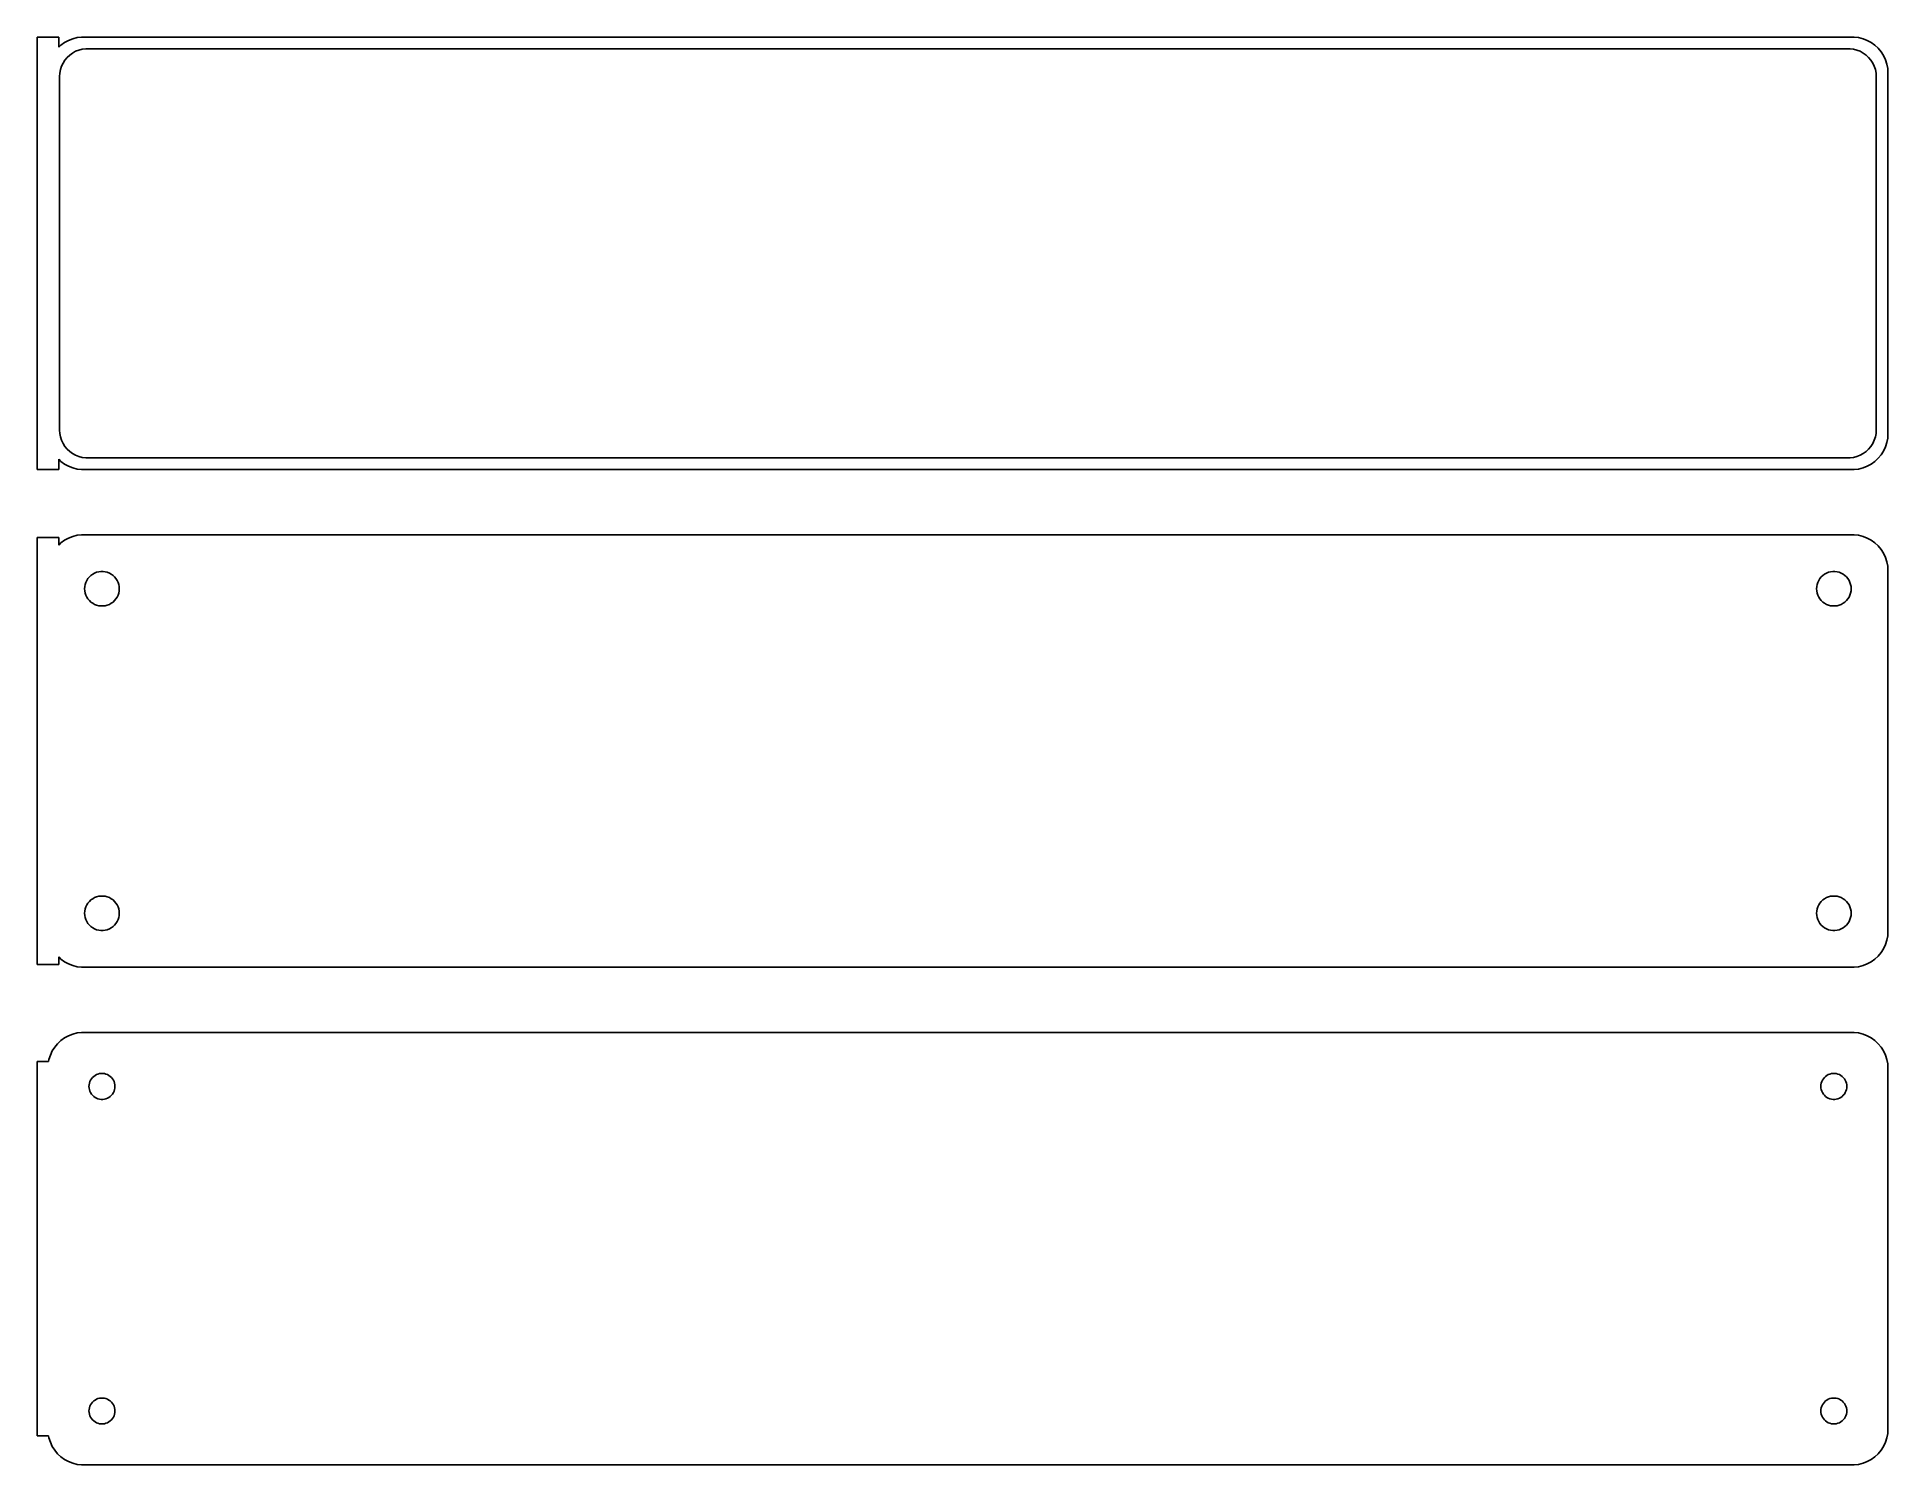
# Model space of a CAD drawing. Header units: metres. Extents: x -129 to 128, y 108 to 306.
import ezdxf

# ---------------------------------------------------------------- set-up
doc = ezdxf.new("R2010")
doc.units = ezdxf.units.M

msp = doc.modelspace()

# ---------------------------------------------------------------- linework, layer by layer
for p, q in [((-126, 305.99), (-129, 305.99)), ((-129, 305.99), (-129, 246.01)), ((-126, 304.559), (-126, 305.99)), ((-124.629, 305.524), (-125.179, 305.222)), ((-124.045, 305.755), (-124.629, 305.524)), ((-123.437, 305.911), (-124.045, 305.755)), ((-122.814, 305.99), (-123.437, 305.911)), ((122.814, 305.99), (-122.814, 305.99)), ((123.437, 305.911), (122.814, 305.99)), ((124.045, 305.755), (123.437, 305.911)), ((124.629, 305.524), (124.045, 305.755)), ((125.179, 305.222), (124.629, 305.524)), ((-125.687, 304.853), (-126, 304.559)), ((-125.179, 305.222), (-125.687, 304.853)), ((-125.394, 302.366), (-125.133, 302.776)), ((-125.133, 302.776), (-124.823, 303.151)), ((-124.823, 303.151), (-124.469, 303.484)), ((-124.469, 303.484), (-124.075, 303.77)), ((-124.075, 303.77), (-123.649, 304.004)), ((-123.649, 304.004), (-123.197, 304.183)), ((-123.197, 304.183), (-122.726, 304.304)), ((-122.726, 304.304), (-122.243, 304.365)), ((-122.243, 304.365), (122.243, 304.365)), ((122.243, 304.365), (122.726, 304.304)), ((122.726, 304.304), (123.197, 304.183)), ((123.197, 304.183), (123.649, 304.004)), ((123.649, 304.004), (124.075, 303.77)), ((124.075, 303.77), (124.469, 303.484)), ((124.469, 303.484), (124.823, 303.151)), ((124.823, 303.151), (125.133, 302.776)), ((125.133, 302.776), (125.394, 302.366)), ((125.687, 304.853), (125.179, 305.222)), ((126.145, 304.423), (125.687, 304.853)), ((126.545, 303.939), (126.145, 304.423)), ((126.882, 303.409), (126.545, 303.939)), ((127.149, 302.841), (126.882, 303.409)), ((127.343, 302.243), (127.149, 302.841)), ((-125.873, 300.5), (-125.842, 300.985)), ((-125.873, 251.5), (-125.873, 300.5)), ((-125.842, 300.985), (-125.751, 301.463)), ((-125.751, 301.463), (-125.601, 301.926)), ((-125.601, 301.926), (-125.394, 302.366)), ((125.394, 302.366), (125.601, 301.926)), ((125.601, 301.926), (125.751, 301.463)), ((125.751, 301.463), (125.842, 300.985)), ((125.842, 300.985), (125.873, 300.5)), ((125.873, 300.5), (125.873, 251.5)), ((127.461, 301.627), (127.343, 302.243)), ((127.5, 301), (127.461, 301.627)), ((127.5, 251), (127.5, 301)), ((-125.842, 251.015), (-125.873, 251.5)), ((125.873, 251.5), (125.842, 251.015)), ((-125.751, 250.537), (-125.842, 251.015)), ((-125.601, 250.074), (-125.751, 250.537)), ((-125.394, 249.634), (-125.601, 250.074)), ((-125.133, 249.224), (-125.394, 249.634)), ((-124.823, 248.849), (-125.133, 249.224)), ((-124.469, 248.516), (-124.823, 248.849)), ((124.823, 248.849), (124.469, 248.516)), ((125.133, 249.224), (124.823, 248.849)), ((125.394, 249.634), (125.133, 249.224)), ((125.601, 250.074), (125.394, 249.634)), ((125.751, 250.537), (125.601, 250.074)), ((125.842, 251.015), (125.751, 250.537)), ((126.882, 248.591), (127.149, 249.159)), ((127.149, 249.159), (127.343, 249.757)), ((127.343, 249.757), (127.461, 250.373)), ((127.461, 250.373), (127.5, 251)), ((-126, 247.441), (-125.687, 247.147)), ((-126, 246.01), (-126, 247.441)), ((-125.687, 247.147), (-125.179, 246.778)), ((-125.179, 246.778), (-124.629, 246.476)), ((-124.629, 246.476), (-124.045, 246.245)), ((-124.075, 248.23), (-124.469, 248.516)), ((-123.649, 247.996), (-124.075, 248.23)), ((-124.045, 246.245), (-123.437, 246.089)), ((-123.197, 247.817), (-123.649, 247.996)), ((-122.726, 247.696), (-123.197, 247.817)), ((-122.243, 247.635), (-122.726, 247.696)), ((122.243, 247.635), (-122.243, 247.635)), ((122.726, 247.696), (122.243, 247.635)), ((123.197, 247.817), (122.726, 247.696)), ((123.649, 247.996), (123.197, 247.817)), ((123.437, 246.089), (124.045, 246.245)), ((124.075, 248.23), (123.649, 247.996)), ((124.045, 246.245), (124.629, 246.476)), ((124.469, 248.516), (124.075, 248.23)), ((124.629, 246.476), (125.179, 246.778)), ((125.179, 246.778), (125.687, 247.147)), ((125.687, 247.147), (126.145, 247.577)), ((126.145, 247.577), (126.545, 248.061)), ((126.545, 248.061), (126.882, 248.591)), ((-129, 246.01), (-126, 246.01)), ((-123.437, 246.089), (-122.814, 246.01)), ((-122.814, 246.01), (122.814, 246.01)), ((122.814, 246.01), (123.437, 246.089)), ((-126, 236.615), (-129, 236.615)), ((-129, 236.615), (-129, 177.385)), ((-126, 235.559), (-126, 236.615)), ((-125.179, 236.222), (-125.687, 235.853)), ((-124.629, 236.524), (-125.179, 236.222)), ((-124.045, 236.755), (-124.629, 236.524)), ((-123.437, 236.911), (-124.045, 236.755)), ((-122.814, 236.99), (-123.437, 236.911)), ((122.814, 236.99), (-122.814, 236.99)), ((123.437, 236.911), (122.814, 236.99)), ((124.045, 236.755), (123.437, 236.911)), ((124.629, 236.524), (124.045, 236.755)), ((125.179, 236.222), (124.629, 236.524)), ((125.687, 235.853), (125.179, 236.222)), ((-125.687, 235.853), (-126, 235.559)), ((126.145, 235.423), (125.687, 235.853)), ((126.545, 234.939), (126.145, 235.423)), ((126.882, 234.409), (126.545, 234.939)), ((127.149, 233.841), (126.882, 234.409)), ((127.343, 233.243), (127.149, 233.841)), ((-122.103, 230.656), (-121.942, 230.911)), ((-121.942, 230.911), (-121.75, 231.143)), ((-121.75, 231.143), (-121.53, 231.349)), ((-121.53, 231.349), (-121.286, 231.526)), ((-121.286, 231.526), (-121.022, 231.672)), ((-121.022, 231.672), (-120.742, 231.783)), ((-120.742, 231.783), (-120.45, 231.857)), ((-120.45, 231.857), (-120.151, 231.895)), ((-120.151, 231.895), (-119.849, 231.895)), ((-119.849, 231.895), (-119.55, 231.857)), ((-119.55, 231.857), (-119.258, 231.783)), ((-119.258, 231.783), (-118.978, 231.672)), ((-118.978, 231.672), (-118.714, 231.526)), ((-118.714, 231.526), (-118.47, 231.349)), ((-118.47, 231.349), (-118.25, 231.143)), ((-118.25, 231.143), (-118.058, 230.911)), ((-118.058, 230.911), (-117.897, 230.656)), ((117.897, 230.656), (118.058, 230.911)), ((118.058, 230.911), (118.25, 231.143)), ((118.25, 231.143), (118.47, 231.349)), ((118.47, 231.349), (118.714, 231.526)), ((118.714, 231.526), (118.978, 231.672)), ((118.978, 231.672), (119.258, 231.783)), ((119.258, 231.783), (119.55, 231.857)), ((119.55, 231.857), (119.849, 231.895)), ((119.849, 231.895), (120.151, 231.895)), ((120.151, 231.895), (120.45, 231.857)), ((120.45, 231.857), (120.742, 231.783)), ((120.742, 231.783), (121.022, 231.672)), ((121.022, 231.672), (121.286, 231.526)), ((121.286, 231.526), (121.53, 231.349)), ((121.53, 231.349), (121.75, 231.143)), ((121.75, 231.143), (121.942, 230.911)), ((121.942, 230.911), (122.103, 230.656)), ((127.461, 232.627), (127.343, 233.243)), ((127.5, 232), (127.461, 232.627)), ((127.5, 182), (127.5, 232)), ((-122.4, 229.5), (-122.381, 229.801)), ((-122.381, 229.199), (-122.4, 229.5)), ((-122.381, 229.801), (-122.325, 230.097)), ((-122.325, 228.903), (-122.381, 229.199)), ((-122.325, 230.097), (-122.231, 230.383)), ((-122.231, 228.617), (-122.325, 228.903)), ((-122.231, 230.383), (-122.103, 230.656)), ((-122.103, 228.344), (-122.231, 228.617)), ((-121.942, 228.089), (-122.103, 228.344)), ((-117.897, 228.344), (-118.058, 228.089)), ((-117.897, 230.656), (-117.769, 230.383)), ((-117.769, 228.617), (-117.897, 228.344)), ((-117.769, 230.383), (-117.675, 230.097)), ((-117.675, 228.903), (-117.769, 228.617)), ((-117.675, 230.097), (-117.619, 229.801)), ((-117.619, 229.199), (-117.675, 228.903)), ((-117.619, 229.801), (-117.6, 229.5)), ((-117.6, 229.5), (-117.619, 229.199)), ((117.6, 229.5), (117.619, 229.801)), ((117.619, 229.199), (117.6, 229.5)), ((117.619, 229.801), (117.675, 230.097)), ((117.675, 228.903), (117.619, 229.199)), ((117.675, 230.097), (117.769, 230.383)), ((117.769, 228.617), (117.675, 228.903)), ((117.769, 230.383), (117.897, 230.656)), ((117.897, 228.344), (117.769, 228.617)), ((118.058, 228.089), (117.897, 228.344)), ((122.103, 228.344), (121.942, 228.089)), ((122.103, 230.656), (122.231, 230.383)), ((122.231, 228.617), (122.103, 228.344)), ((122.231, 230.383), (122.325, 230.097)), ((122.325, 228.903), (122.231, 228.617)), ((122.325, 230.097), (122.381, 229.801)), ((122.381, 229.199), (122.325, 228.903)), ((122.381, 229.801), (122.4, 229.5)), ((122.4, 229.5), (122.381, 229.199)), ((-121.75, 227.857), (-121.942, 228.089)), ((-121.53, 227.651), (-121.75, 227.857)), ((-121.286, 227.474), (-121.53, 227.651)), ((-121.022, 227.328), (-121.286, 227.474)), ((-120.742, 227.217), (-121.022, 227.328)), ((-120.45, 227.143), (-120.742, 227.217)), ((-120.151, 227.105), (-120.45, 227.143)), ((-119.849, 227.105), (-120.151, 227.105)), ((-119.55, 227.143), (-119.849, 227.105)), ((-119.258, 227.217), (-119.55, 227.143)), ((-118.978, 227.328), (-119.258, 227.217)), ((-118.714, 227.474), (-118.978, 227.328)), ((-118.47, 227.651), (-118.714, 227.474)), ((-118.25, 227.857), (-118.47, 227.651)), ((-118.058, 228.089), (-118.25, 227.857)), ((118.25, 227.857), (118.058, 228.089)), ((118.47, 227.651), (118.25, 227.857)), ((118.714, 227.474), (118.47, 227.651)), ((118.978, 227.328), (118.714, 227.474)), ((119.258, 227.217), (118.978, 227.328)), ((119.55, 227.143), (119.258, 227.217)), ((119.849, 227.105), (119.55, 227.143)), ((120.151, 227.105), (119.849, 227.105)), ((120.45, 227.143), (120.151, 227.105)), ((120.742, 227.217), (120.45, 227.143)), ((121.022, 227.328), (120.742, 227.217)), ((121.286, 227.474), (121.022, 227.328)), ((121.53, 227.651), (121.286, 227.474)), ((121.75, 227.857), (121.53, 227.651)), ((121.942, 228.089), (121.75, 227.857)), ((-122.4, 184.5), (-122.381, 184.801)), ((-122.381, 184.801), (-122.325, 185.097)), ((-122.325, 185.097), (-122.231, 185.383)), ((-122.231, 185.383), (-122.103, 185.656)), ((-122.103, 185.656), (-121.942, 185.911)), ((-121.942, 185.911), (-121.75, 186.143)), ((-121.75, 186.143), (-121.53, 186.349)), ((-121.53, 186.349), (-121.286, 186.526)), ((-121.286, 186.526), (-121.022, 186.672)), ((-121.022, 186.672), (-120.742, 186.783)), ((-120.742, 186.783), (-120.45, 186.857)), ((-120.45, 186.857), (-120.151, 186.895)), ((-120.151, 186.895), (-119.849, 186.895)), ((-119.849, 186.895), (-119.55, 186.857)), ((-119.55, 186.857), (-119.258, 186.783)), ((-119.258, 186.783), (-118.978, 186.672)), ((-118.978, 186.672), (-118.714, 186.526)), ((-118.714, 186.526), (-118.47, 186.349)), ((-118.47, 186.349), (-118.25, 186.143)), ((-118.25, 186.143), (-118.058, 185.911)), ((-118.058, 185.911), (-117.897, 185.656)), ((-117.897, 185.656), (-117.769, 185.383)), ((-117.769, 185.383), (-117.675, 185.097)), ((-117.675, 185.097), (-117.619, 184.801)), ((-117.619, 184.801), (-117.6, 184.5)), ((117.6, 184.5), (117.619, 184.801)), ((117.619, 184.801), (117.675, 185.097)), ((117.675, 185.097), (117.769, 185.383)), ((117.769, 185.383), (117.897, 185.656)), ((117.897, 185.656), (118.058, 185.911)), ((118.058, 185.911), (118.25, 186.143)), ((118.25, 186.143), (118.47, 186.349)), ((118.47, 186.349), (118.714, 186.526)), ((118.714, 186.526), (118.978, 186.672)), ((118.978, 186.672), (119.258, 186.783)), ((119.258, 186.783), (119.55, 186.857)), ((119.55, 186.857), (119.849, 186.895)), ((119.849, 186.895), (120.151, 186.895)), ((120.151, 186.895), (120.45, 186.857)), ((120.45, 186.857), (120.742, 186.783)), ((120.742, 186.783), (121.022, 186.672)), ((121.022, 186.672), (121.286, 186.526)), ((121.286, 186.526), (121.53, 186.349)), ((121.53, 186.349), (121.75, 186.143)), ((121.75, 186.143), (121.942, 185.911)), ((121.942, 185.911), (122.103, 185.656)), ((122.103, 185.656), (122.231, 185.383)), ((122.231, 185.383), (122.325, 185.097)), ((122.325, 185.097), (122.381, 184.801)), ((122.381, 184.801), (122.4, 184.5)), ((-122.381, 184.199), (-122.4, 184.5)), ((-122.325, 183.903), (-122.381, 184.199)), ((-122.231, 183.617), (-122.325, 183.903)), ((-122.103, 183.344), (-122.231, 183.617)), ((-121.942, 183.089), (-122.103, 183.344)), ((-121.75, 182.857), (-121.942, 183.089)), ((-121.53, 182.651), (-121.75, 182.857)), ((-121.286, 182.474), (-121.53, 182.651)), ((-121.022, 182.328), (-121.286, 182.474)), ((-120.742, 182.217), (-121.022, 182.328)), ((-120.45, 182.143), (-120.742, 182.217)), ((-120.151, 182.105), (-120.45, 182.143)), ((-119.55, 182.143), (-119.849, 182.105)), ((-119.258, 182.217), (-119.55, 182.143)), ((-118.978, 182.328), (-119.258, 182.217)), ((-118.714, 182.474), (-118.978, 182.328)), ((-118.47, 182.651), (-118.714, 182.474)), ((-118.25, 182.857), (-118.47, 182.651)), ((-118.058, 183.089), (-118.25, 182.857)), ((-117.897, 183.344), (-118.058, 183.089)), ((-117.769, 183.617), (-117.897, 183.344)), ((-117.675, 183.903), (-117.769, 183.617)), ((-117.619, 184.199), (-117.675, 183.903)), ((-117.6, 184.5), (-117.619, 184.199)), ((117.619, 184.199), (117.6, 184.5)), ((117.675, 183.903), (117.619, 184.199)), ((117.769, 183.617), (117.675, 183.903)), ((117.897, 183.344), (117.769, 183.617)), ((118.058, 183.089), (117.897, 183.344)), ((118.25, 182.857), (118.058, 183.089)), ((118.47, 182.651), (118.25, 182.857)), ((118.714, 182.474), (118.47, 182.651)), ((118.978, 182.328), (118.714, 182.474)), ((119.258, 182.217), (118.978, 182.328)), ((119.55, 182.143), (119.258, 182.217)), ((119.849, 182.105), (119.55, 182.143)), ((120.45, 182.143), (120.151, 182.105)), ((120.742, 182.217), (120.45, 182.143)), ((121.022, 182.328), (120.742, 182.217)), ((121.286, 182.474), (121.022, 182.328)), ((121.53, 182.651), (121.286, 182.474)), ((121.75, 182.857), (121.53, 182.651)), ((121.942, 183.089), (121.75, 182.857)), ((122.103, 183.344), (121.942, 183.089)), ((122.231, 183.617), (122.103, 183.344)), ((122.325, 183.903), (122.231, 183.617)), ((122.381, 184.199), (122.325, 183.903)), ((122.4, 184.5), (122.381, 184.199)), ((-119.849, 182.105), (-120.151, 182.105)), ((120.151, 182.105), (119.849, 182.105)), ((126.545, 179.061), (126.882, 179.591)), ((126.882, 179.591), (127.149, 180.159)), ((127.149, 180.159), (127.343, 180.757)), ((127.343, 180.757), (127.461, 181.373)), ((127.461, 181.373), (127.5, 182)), ((-129, 177.385), (-126, 177.385)), ((-126, 177.385), (-126, 178.441)), ((-126, 178.441), (-125.687, 178.147)), ((-125.687, 178.147), (-125.179, 177.778)), ((-125.179, 177.778), (-124.629, 177.476)), ((-124.629, 177.476), (-124.045, 177.245)), ((-124.045, 177.245), (-123.437, 177.089)), ((-123.437, 177.089), (-122.814, 177.01)), ((-122.814, 177.01), (122.814, 177.01)), ((122.814, 177.01), (123.437, 177.089)), ((123.437, 177.089), (124.045, 177.245)), ((124.045, 177.245), (124.629, 177.476)), ((124.629, 177.476), (125.179, 177.778)), ((125.179, 177.778), (125.687, 178.147)), ((125.687, 178.147), (126.145, 178.577)), ((126.145, 178.577), (126.545, 179.061)), ((-125.687, 166.853), (-126.145, 166.423)), ((-125.179, 167.222), (-125.687, 166.853)), ((-124.629, 167.524), (-125.179, 167.222)), ((-124.045, 167.755), (-124.629, 167.524)), ((-123.437, 167.911), (-124.045, 167.755)), ((-122.814, 167.99), (-123.437, 167.911)), ((122.814, 167.99), (-122.814, 167.99)), ((123.437, 167.911), (122.814, 167.99)), ((124.045, 167.755), (123.437, 167.911)), ((124.629, 167.524), (124.045, 167.755)), ((125.179, 167.222), (124.629, 167.524)), ((125.687, 166.853), (125.179, 167.222)), ((126.145, 166.423), (125.687, 166.853)), ((-127.343, 164.243), (-127.4, 163.944)), ((-127.149, 164.841), (-127.343, 164.243)), ((-126.882, 165.409), (-127.149, 164.841)), ((-126.545, 165.939), (-126.882, 165.409)), ((-126.145, 166.423), (-126.545, 165.939)), ((126.545, 165.939), (126.145, 166.423)), ((126.882, 165.409), (126.545, 165.939)), ((127.149, 164.841), (126.882, 165.409)), ((127.343, 164.243), (127.149, 164.841)), ((127.461, 163.627), (127.343, 164.243)), ((-127.4, 163.944), (-129, 163.944)), ((-129, 163.944), (-129, 112.056)), ((-121.456, 161.558), (-121.312, 161.732)), ((-121.312, 161.732), (-121.147, 161.887)), ((-121.147, 161.887), (-120.964, 162.02)), ((-120.964, 162.02), (-120.766, 162.129)), ((-120.766, 162.129), (-120.556, 162.212)), ((-120.556, 162.212), (-120.337, 162.268)), ((-120.337, 162.268), (-120.113, 162.296)), ((-120.113, 162.296), (-119.887, 162.296)), ((-119.887, 162.296), (-119.663, 162.268)), ((-119.663, 162.268), (-119.444, 162.212)), ((-119.444, 162.212), (-119.234, 162.129)), ((-119.234, 162.129), (-119.036, 162.02)), ((-119.036, 162.02), (-118.853, 161.887)), ((-118.853, 161.887), (-118.688, 161.732)), ((-118.688, 161.732), (-118.544, 161.558)), ((118.544, 161.558), (118.688, 161.732)), ((118.688, 161.732), (118.853, 161.887)), ((118.853, 161.887), (119.036, 162.02)), ((119.036, 162.02), (119.234, 162.129)), ((119.234, 162.129), (119.444, 162.212)), ((119.444, 162.212), (119.663, 162.268)), ((119.663, 162.268), (119.887, 162.296)), ((119.887, 162.296), (120.113, 162.296)), ((120.113, 162.296), (120.337, 162.268)), ((120.337, 162.268), (120.556, 162.212)), ((120.556, 162.212), (120.766, 162.129)), ((120.766, 162.129), (120.964, 162.02)), ((120.964, 162.02), (121.147, 161.887)), ((121.147, 161.887), (121.312, 161.732)), ((121.312, 161.732), (121.456, 161.558)), ((127.5, 163), (127.461, 163.627)), ((127.5, 113), (127.5, 163)), ((-121.8, 160.5), (-121.786, 160.726)), ((-121.786, 160.274), (-121.8, 160.5)), ((-121.786, 160.726), (-121.743, 160.948)), ((-121.743, 160.052), (-121.786, 160.274)), ((-121.743, 160.948), (-121.674, 161.163)), ((-121.674, 159.837), (-121.743, 160.052)), ((-121.674, 161.163), (-121.577, 161.367)), ((-121.577, 159.633), (-121.674, 159.837)), ((-121.577, 161.367), (-121.456, 161.558)), ((-121.456, 159.442), (-121.577, 159.633)), ((-121.312, 159.268), (-121.456, 159.442)), ((-121.147, 159.113), (-121.312, 159.268)), ((-120.964, 158.98), (-121.147, 159.113)), ((-118.853, 159.113), (-119.036, 158.98)), ((-118.688, 159.268), (-118.853, 159.113)), ((-118.544, 159.442), (-118.688, 159.268)), ((-118.544, 161.558), (-118.423, 161.367)), ((-118.423, 159.633), (-118.544, 159.442)), ((-118.423, 161.367), (-118.326, 161.163)), ((-118.326, 159.837), (-118.423, 159.633)), ((-118.326, 161.163), (-118.257, 160.948)), ((-118.257, 160.052), (-118.326, 159.837)), ((-118.257, 160.948), (-118.214, 160.726)), ((-118.214, 160.274), (-118.257, 160.052)), ((-118.214, 160.726), (-118.2, 160.5)), ((-118.2, 160.5), (-118.214, 160.274)), ((118.2, 160.5), (118.214, 160.726)), ((118.214, 160.274), (118.2, 160.5)), ((118.214, 160.726), (118.257, 160.948)), ((118.257, 160.052), (118.214, 160.274)), ((118.257, 160.948), (118.326, 161.163)), ((118.326, 159.837), (118.257, 160.052)), ((118.326, 161.163), (118.423, 161.367)), ((118.423, 159.633), (118.326, 159.837)), ((118.423, 161.367), (118.544, 161.558)), ((118.544, 159.442), (118.423, 159.633)), ((118.688, 159.268), (118.544, 159.442)), ((118.853, 159.113), (118.688, 159.268)), ((119.036, 158.98), (118.853, 159.113)), ((121.147, 159.113), (120.964, 158.98)), ((121.312, 159.268), (121.147, 159.113)), ((121.456, 159.442), (121.312, 159.268)), ((121.456, 161.558), (121.577, 161.367)), ((121.577, 159.633), (121.456, 159.442)), ((121.577, 161.367), (121.674, 161.163)), ((121.674, 159.837), (121.577, 159.633)), ((121.674, 161.163), (121.743, 160.948)), ((121.743, 160.052), (121.674, 159.837)), ((121.743, 160.948), (121.786, 160.726)), ((121.786, 160.274), (121.743, 160.052)), ((121.786, 160.726), (121.8, 160.5)), ((121.8, 160.5), (121.786, 160.274)), ((-120.766, 158.871), (-120.964, 158.98)), ((-120.556, 158.788), (-120.766, 158.871)), ((-120.337, 158.732), (-120.556, 158.788)), ((-120.113, 158.704), (-120.337, 158.732)), ((-119.887, 158.704), (-120.113, 158.704)), ((-119.663, 158.732), (-119.887, 158.704)), ((-119.444, 158.788), (-119.663, 158.732)), ((-119.234, 158.871), (-119.444, 158.788)), ((-119.036, 158.98), (-119.234, 158.871)), ((119.234, 158.871), (119.036, 158.98)), ((119.444, 158.788), (119.234, 158.871)), ((119.663, 158.732), (119.444, 158.788)), ((119.887, 158.704), (119.663, 158.732)), ((120.113, 158.704), (119.887, 158.704)), ((120.337, 158.732), (120.113, 158.704)), ((120.556, 158.788), (120.337, 158.732)), ((120.766, 158.871), (120.556, 158.788)), ((120.964, 158.98), (120.766, 158.871)), ((-121.8, 115.5), (-121.786, 115.726)), ((-121.786, 115.274), (-121.8, 115.5)), ((-121.786, 115.726), (-121.743, 115.948)), ((-121.743, 115.948), (-121.674, 116.163)), ((-121.674, 116.163), (-121.577, 116.367)), ((-121.577, 116.367), (-121.456, 116.558)), ((-121.456, 116.558), (-121.312, 116.732)), ((-121.312, 116.732), (-121.147, 116.887)), ((-121.147, 116.887), (-120.964, 117.02)), ((-120.964, 117.02), (-120.766, 117.129)), ((-120.766, 117.129), (-120.556, 117.212)), ((-120.556, 117.212), (-120.337, 117.268)), ((-120.337, 117.268), (-120.113, 117.296)), ((-120.113, 117.296), (-119.887, 117.296)), ((-119.887, 117.296), (-119.663, 117.268)), ((-119.663, 117.268), (-119.444, 117.212)), ((-119.444, 117.212), (-119.234, 117.129)), ((-119.234, 117.129), (-119.036, 117.02)), ((-119.036, 117.02), (-118.853, 116.887)), ((-118.853, 116.887), (-118.688, 116.732)), ((-118.688, 116.732), (-118.544, 116.558)), ((-118.544, 116.558), (-118.423, 116.367)), ((-118.423, 116.367), (-118.326, 116.163)), ((-118.326, 116.163), (-118.257, 115.948)), ((-118.257, 115.948), (-118.214, 115.726)), ((-118.214, 115.726), (-118.2, 115.5)), ((-118.2, 115.5), (-118.214, 115.274)), ((118.2, 115.5), (118.214, 115.726)), ((118.214, 115.274), (118.2, 115.5)), ((118.214, 115.726), (118.257, 115.948)), ((118.257, 115.948), (118.326, 116.163)), ((118.326, 116.163), (118.423, 116.367)), ((118.423, 116.367), (118.544, 116.558)), ((118.544, 116.558), (118.688, 116.732)), ((118.688, 116.732), (118.853, 116.887)), ((118.853, 116.887), (119.036, 117.02)), ((119.036, 117.02), (119.234, 117.129)), ((119.234, 117.129), (119.444, 117.212)), ((119.444, 117.212), (119.663, 117.268)), ((119.663, 117.268), (119.887, 117.296)), ((119.887, 117.296), (120.113, 117.296)), ((120.113, 117.296), (120.337, 117.268)), ((120.337, 117.268), (120.556, 117.212)), ((120.556, 117.212), (120.766, 117.129)), ((120.766, 117.129), (120.964, 117.02)), ((120.964, 117.02), (121.147, 116.887)), ((121.147, 116.887), (121.312, 116.732)), ((121.312, 116.732), (121.456, 116.558)), ((121.456, 116.558), (121.577, 116.367)), ((121.577, 116.367), (121.674, 116.163)), ((121.674, 116.163), (121.743, 115.948)), ((121.743, 115.948), (121.786, 115.726)), ((121.786, 115.726), (121.8, 115.5)), ((121.8, 115.5), (121.786, 115.274)), ((-121.743, 115.052), (-121.786, 115.274)), ((-121.674, 114.837), (-121.743, 115.052)), ((-121.577, 114.633), (-121.674, 114.837)), ((-121.456, 114.442), (-121.577, 114.633)), ((-121.312, 114.268), (-121.456, 114.442)), ((-121.147, 114.113), (-121.312, 114.268)), ((-120.964, 113.98), (-121.147, 114.113)), ((-120.766, 113.871), (-120.964, 113.98)), ((-120.556, 113.788), (-120.766, 113.871)), ((-120.337, 113.732), (-120.556, 113.788)), ((-120.113, 113.704), (-120.337, 113.732)), ((-119.887, 113.704), (-120.113, 113.704)), ((-119.663, 113.732), (-119.887, 113.704)), ((-119.444, 113.788), (-119.663, 113.732)), ((-119.234, 113.871), (-119.444, 113.788)), ((-119.036, 113.98), (-119.234, 113.871)), ((-118.853, 114.113), (-119.036, 113.98)), ((-118.688, 114.268), (-118.853, 114.113)), ((-118.544, 114.442), (-118.688, 114.268)), ((-118.423, 114.633), (-118.544, 114.442)), ((-118.326, 114.837), (-118.423, 114.633)), ((-118.257, 115.052), (-118.326, 114.837)), ((-118.214, 115.274), (-118.257, 115.052)), ((118.257, 115.052), (118.214, 115.274)), ((118.326, 114.837), (118.257, 115.052)), ((118.423, 114.633), (118.326, 114.837)), ((118.544, 114.442), (118.423, 114.633)), ((118.688, 114.268), (118.544, 114.442)), ((118.853, 114.113), (118.688, 114.268)), ((119.036, 113.98), (118.853, 114.113)), ((119.234, 113.871), (119.036, 113.98)), ((119.444, 113.788), (119.234, 113.871)), ((119.663, 113.732), (119.444, 113.788)), ((119.887, 113.704), (119.663, 113.732)), ((120.113, 113.704), (119.887, 113.704)), ((120.337, 113.732), (120.113, 113.704)), ((120.556, 113.788), (120.337, 113.732)), ((120.766, 113.871), (120.556, 113.788)), ((120.964, 113.98), (120.766, 113.871)), ((121.147, 114.113), (120.964, 113.98)), ((121.312, 114.268), (121.147, 114.113)), ((121.456, 114.442), (121.312, 114.268)), ((121.577, 114.633), (121.456, 114.442)), ((121.674, 114.837), (121.577, 114.633)), ((121.743, 115.052), (121.674, 114.837)), ((121.786, 115.274), (121.743, 115.052)), ((127.461, 112.373), (127.5, 113)), ((-129, 112.056), (-127.4, 112.056)), ((-127.4, 112.056), (-127.343, 111.757)), ((-127.343, 111.757), (-127.149, 111.159)), ((-127.149, 111.159), (-126.882, 110.591)), ((-126.882, 110.591), (-126.545, 110.061)), ((126.545, 110.061), (126.882, 110.591)), ((126.882, 110.591), (127.149, 111.159)), ((127.149, 111.159), (127.343, 111.757)), ((127.343, 111.757), (127.461, 112.373)), ((-126.545, 110.061), (-126.145, 109.577)), ((-126.145, 109.577), (-125.687, 109.147)), ((-125.687, 109.147), (-125.179, 108.778)), ((-125.179, 108.778), (-124.629, 108.476)), ((-124.629, 108.476), (-124.045, 108.245)), ((-124.045, 108.245), (-123.437, 108.089)), ((-123.437, 108.089), (-122.814, 108.01)), ((-122.814, 108.01), (122.814, 108.01)), ((122.814, 108.01), (123.437, 108.089)), ((123.437, 108.089), (124.045, 108.245)), ((124.045, 108.245), (124.629, 108.476)), ((124.629, 108.476), (125.179, 108.778)), ((125.179, 108.778), (125.687, 109.147)), ((125.687, 109.147), (126.145, 109.577)), ((126.145, 109.577), (126.545, 110.061))]:
    msp.add_line(p, q)

doc.saveas('drawing.dxf')
